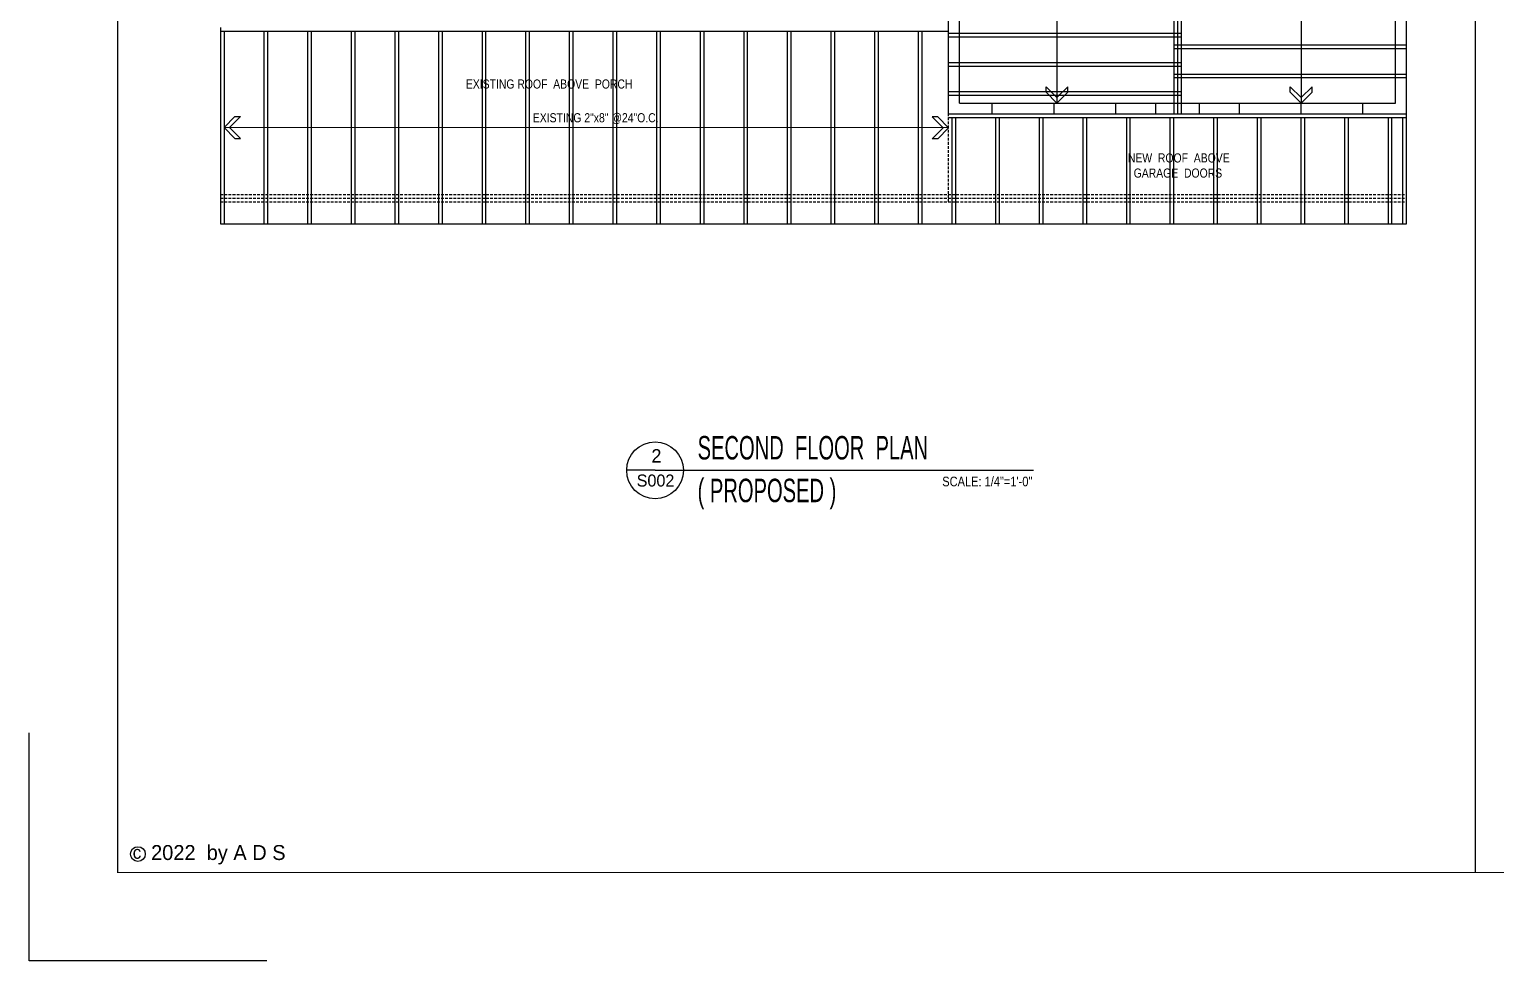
# Model space of a CAD drawing. Header units: inches. Extents: x -1842 to 12195, y -2228 to 2193.
# Drawn here: x 3804 to 4611, y -1028 to -515 of the extents above; entities that cross this region are included whole.
import ezdxf

# ---------------------------------------------------------------- set-up
doc = ezdxf.new("R2010")
doc.units = ezdxf.units.IN
doc.header["$LTSCALE"] = 6
doc.header["$MEASUREMENT"] = 0
doc.linetypes.add('HIDDEN', pattern=[0.375, 0.25, -0.125])
for name, color, linetype in [('ARWALL', 7, 'HIDDEN'), ('Title Block', 7, 'Continuous'), ('TXT', 4, 'Continuous')]:
    doc.layers.add(name, color=color, linetype=linetype)
doc.styles.add('ARCH', font='romans.shx', dxfattribs={"width": 0.75, "height": 8})
doc.styles.add('HS-DESIGN-PLAN', font='GOTHIC.TTF', dxfattribs={"height": 0.09375})
doc.styles.add('HS-DESIGN-TTLB', font='GOTHIC.TTF')
doc.styles.get("Standard").update_dxf_attribs({"font": 'ARIALN.TTF'})

msp = doc.modelspace()

# ---------------------------------------------------------------- hatches: boundary and pattern name
at = {"layer": 'Title Block'}
h = msp.add_hatch(dxfattribs=at)
h.set_pattern_fill('ANSI31', color=256)
h.paths.add_polyline_path([(4372.765059, -902.812676), (4372.765059, -887.5142182), (4366.530301, -887.5142182), (4366.530301, -902.812676)], flags=9)
h.paths.add_polyline_path([(4353.2969221, -928.448797), (4368.5953799, -928.448797), (4368.5953799, -922.214039), (4353.2969221, -922.214039)], flags=9)
h.paths.add_polyline_path([(4246.3880732, -902.812676), (4246.3880732, -887.5142182), (4240.1533152, -887.5142182), (4240.1533152, -902.812676)], flags=9)
h.paths.add_polyline_path([(4249.0259403, -928.448797), (4264.3243982, -928.448797), (4264.3243982, -922.214039), (4249.0259403, -922.214039)], flags=9)
h.paths.add_polyline_path([(4642.7772192, -535.0149709), (4700.2961836, -535.0149709), (4700.2961836, -520.8567421), (4642.7772192, -520.8567421)], flags=9)
h.paths.add_polyline_path([(4404.7607753, -587.3211949), (4463.9961698, -587.3211949), (4463.9961698, -573.1629661), (4404.7607753, -573.1629661)], flags=9)
h.paths.add_polyline_path([(3962.9256859, -455.5130367), (3983.9978807, -455.5130367), (3983.9978807, -444.1864537), (3962.9256859, -444.1864537)], flags=9)
h.paths.add_polyline_path([(4594.1730365, -399.8880549), (4604.9664728, -399.8880549), (4604.9664728, -393.3911243), (4594.1730365, -393.3911243)], flags=9)
h.paths.add_polyline_path([(3995.8959105, -515.1036783), (4020.937234, -515.1036783), (4020.937234, -500.9454494), (3995.8959105, -500.9454494)], flags=9)
h.paths.add_polyline_path([(3934.9225625, -432.5754427), (3945.7159988, -432.5754427), (3945.7159988, -426.0785121), (3934.9225625, -426.0785121)], flags=9)
h.paths.add_polyline_path([(4691.6856204, -399.8880549), (4702.4790567, -399.8880549), (4702.4790567, -393.3911243), (4691.6856204, -393.3911243)], flags=9)
h.paths.add_polyline_path([(4524.5349951, -432.1942085), (4535.3284314, -432.1942085), (4535.3284314, -425.697278), (4524.5349951, -425.697278)], flags=9)
h.paths.add_polyline_path([(4665.5127318, -669.7244894), (4676.3061681, -669.7244894), (4676.3061681, -663.2275588), (4665.5127318, -663.2275588)], flags=9)
h.paths.add_polyline_path([(4573.4681528, -637.4183357), (4584.2615891, -637.4183357), (4584.2615891, -630.9214052), (4573.4681528, -630.9214052)], flags=9)
h.paths.add_polyline_path([(4453.2213193, -804.7332719), (4485.1886702, -804.7332719), (4485.1886702, -790.575043), (4453.2213193, -790.575043)], flags=9)
h.paths.add_polyline_path([(4379.5185102, -764.0489218), (4379.5185102, -753.2554855), (4373.0215797, -753.2554855), (4373.0215797, -764.0489218)], flags=9)
h.paths.add_polyline_path([(4197.7827469, -524.1257525), (4214.1749721, -524.1257525), (4214.1749721, -516.3648384), (4197.7827469, -516.3648384)], flags=9)
h.paths.add_polyline_path([(4184.2731982, -487.1458928), (4221.8583784, -487.1458928), (4221.8583784, -472.987664), (4184.2731982, -472.987664)], flags=9)
h.paths.add_polyline_path([(4218.4723126, -606.7173574), (4230.6664043, -606.7173574), (4230.6664043, -598.5564281), (4218.4723126, -598.5564281)], flags=9)
h.paths.add_polyline_path([(4387.6211479, -701.2611854), (4413.9613915, -701.2611854), (4413.9613915, -687.1029565), (4387.6211479, -687.1029565)], flags=9)
h.paths.add_polyline_path([(4379.8107703, -676.1641048), (4379.8107703, -665.3706685), (4373.3138398, -665.3706685), (4373.3138398, -676.1641048)], flags=9)
h.paths.add_polyline_path([(4436.2693564, -692.0888565), (4443.6157065, -692.0888565), (4443.6157065, -683.4826065), (4436.2693564, -683.4826065)], flags=9)
h.paths.add_polyline_path([(4436.6043603, -720.0999036), (4442.8969912, -720.0999036), (4442.8969912, -711.4936536), (4436.6043603, -711.4936536)], flags=9)
h.paths.add_polyline_path([(4459.7318837, -687.5954971), (4492.2234416, -687.5954971), (4492.2234416, -676.2689141), (4459.7318837, -676.2689141)], flags=9)
h.paths.add_polyline_path([(4478.6345287, -638.4183357), (4489.427965, -638.4183357), (4489.427965, -631.9214052), (4478.6345287, -631.9214052)], flags=9)
h.paths.add_polyline_path([(4525.8531755, -636.7459171), (4536.6466118, -636.7459171), (4536.6466118, -630.2489866), (4525.8531755, -630.2489866)], flags=9)
h.paths.add_polyline_path([(4168.9173062, -687.5954971), (4196.9108894, -687.5954971), (4196.9108894, -676.2689141), (4168.9173062, -676.2689141)], flags=9)
h.paths.add_polyline_path([(4172.4275571, -622.6000105), (4183.2209934, -622.6000105), (4183.2209934, -616.10308), (4172.4275571, -616.10308)], flags=9)
h.paths.add_polyline_path([(4229.1311212, -807.4276035), (4229.1311212, -758.3024462), (4217.8045381, -758.3024462), (4217.8045381, -807.4276035)], flags=9)
h.paths.add_polyline_path([(4241.4658057, -800.8018646), (4241.4658057, -790.0084283), (4234.9688751, -790.0084283), (4234.9688751, -800.8018646)], flags=9)
h.paths.add_polyline_path([(4241.4658057, -775.2767425), (4241.4658057, -764.4833062), (4234.9688751, -764.4833062), (4234.9688751, -775.2767425)], flags=9)
h.paths.add_polyline_path([(4002.9225625, -432.5754427), (4013.7159988, -432.5754427), (4013.7159988, -426.0785121), (4002.9225625, -426.0785121)], flags=9)
h.paths.add_polyline_path([(3897.7597315, -526.5589163), (3946.1723383, -526.5589163), (3946.1723383, -500.9454494), (3897.7597315, -500.9454494)], flags=9)
h.paths.add_polyline_path([(4125.2089103, -636.7459171), (4136.0023466, -636.7459171), (4136.0023466, -630.2489866), (4125.2089103, -630.2489866)], flags=9)
h.paths.add_polyline_path([(4283.416569, -836.0842706), (4294.2100053, -836.0842706), (4294.2100053, -829.58734), (4283.416569, -829.58734)], flags=25)
h.paths.add_polyline_path([(4283.416569, -836.0842706), (4294.2100053, -836.0842706), (4294.2100053, -829.58734), (4283.416569, -829.58734)], flags=25)
h.paths.add_polyline_path([(4319.416569, -836.0842706), (4330.2100053, -836.0842706), (4330.2100053, -829.58734), (4319.416569, -829.58734)], flags=25)
h.paths.add_polyline_path([(4319.416569, -836.0842706), (4330.2100053, -836.0842706), (4330.2100053, -829.58734), (4319.416569, -829.58734)], flags=25)
h.paths.add_polyline_path([(4074.940017, -471.8175529), (4085.7334533, -471.8175529), (4085.7334533, -465.3206224), (4074.940017, -465.3206224)], flags=9)
h = msp.add_hatch(dxfattribs=at)
h.set_pattern_fill('ANSI31', color=256)
h.paths.add_polyline_path([(4387.6211479, -701.2611854), (4413.9613915, -701.2611854), (4413.9613915, -687.1029565), (4387.6211479, -687.1029565)], flags=9)
h.paths.add_polyline_path([(4379.8107703, -676.1641048), (4379.8107703, -665.3706685), (4373.3138398, -665.3706685), (4373.3138398, -676.1641048)], flags=9)
h.paths.add_polyline_path([(4436.2693564, -692.0888565), (4443.6157065, -692.0888565), (4443.6157065, -683.4826065), (4436.2693564, -683.4826065)], flags=9)
h.paths.add_polyline_path([(4436.6043603, -720.0999036), (4442.8969912, -720.0999036), (4442.8969912, -711.4936536), (4436.6043603, -711.4936536)], flags=9)
h.paths.add_polyline_path([(4459.7318837, -687.5954971), (4492.2234416, -687.5954971), (4492.2234416, -676.2689141), (4459.7318837, -676.2689141)], flags=9)
h.paths.add_polyline_path([(4525.8531755, -636.7459171), (4536.6466118, -636.7459171), (4536.6466118, -630.2489866), (4525.8531755, -630.2489866)], flags=9)
h.paths.add_polyline_path([(4531.3245138, -696.327144), (4531.3245138, -658.2390752), (4525.0589618, -658.2390752), (4525.0589618, -696.327144)], flags=9)
h = msp.add_hatch(dxfattribs=at)
h.set_pattern_fill('ANSI31', color=256)
h.paths.add_polyline_path([(4387.6211479, -701.2611854), (4413.9613915, -701.2611854), (4413.9613915, -687.1029565), (4387.6211479, -687.1029565)], flags=9)
h.paths.add_polyline_path([(4379.8107703, -676.1641048), (4379.8107703, -665.3706685), (4373.3138398, -665.3706685), (4373.3138398, -676.1641048)], flags=9)
h.paths.add_polyline_path([(4436.2693564, -692.0888565), (4443.6157065, -692.0888565), (4443.6157065, -683.4826065), (4436.2693564, -683.4826065)], flags=9)
h.paths.add_polyline_path([(4436.6043603, -720.0999036), (4442.8969912, -720.0999036), (4442.8969912, -711.4936536), (4436.6043603, -711.4936536)], flags=9)
h.paths.add_polyline_path([(4459.7318837, -687.5954971), (4492.2234416, -687.5954971), (4492.2234416, -676.2689141), (4459.7318837, -676.2689141)], flags=9)
h.paths.add_polyline_path([(4525.8531755, -636.7459171), (4536.6466118, -636.7459171), (4536.6466118, -630.2489866), (4525.8531755, -630.2489866)], flags=9)
h.paths.add_polyline_path([(4531.3245138, -696.327144), (4531.3245138, -658.2390752), (4525.0589618, -658.2390752), (4525.0589618, -696.327144)], flags=9)

# ---------------------------------------------------------------- linework, layer by layer
for p, q in [((4599.4908925, 147.0156656), (4599.4908925, -979.4335558)), ((4433.7317762, -189.8105158), (4433.7317762, -562.0105158)), ((4435.7317762, -189.8105158), (4435.7317762, -562.0105158)), ((4437.7317762, -189.8105158), (4437.7317762, -562.0105158)), ((4433.7317762, -524.0105158), (4561.7317762, -524.0105158)), ((4433.7317762, -526.0105158), (4561.7317762, -526.0105158)), ((4433.7317762, -540.0105158), (4561.7317762, -540.0105158)), ((4433.7317762, -542.0105158), (4561.7317762, -542.0105158)), ((4333.7317762, -556.0105158), (4537.7317762, -556.0105158)), ((4148.1740543, -758.1162746), (4132.5436658, -758.1162746)), ((4148.1740543, -758.1162746), (4132.5436658, -758.1162746)), ((4148.1740543, -758.1162746), (4356.3702208, -758.1162746)), ((4148.1740543, -758.1162746), (4356.3702208, -758.1162746))]:
    msp.add_line(p, q)
msp.add_lwpolyline([(3851.9612751, 147.0156656, 0.5, 0.5, 0), (5347.0205098, 147.0156656, 0, 0, 0), (5347.0205098, -979.4335558, 0.5, 0.5, 0), (3851.9612751, -979.4335558, 0.5, 0.5, 0)], format="xyseb")
at = {"const_width": 0.5}
msp.add_lwpolyline([(3852.3612751, -979.4335558), (3852.3612751, 147.0156656)], dxfattribs=at)
msp.add_lwpolyline([(3852.3612751, -979.4335558), (3852.3612751, 147.0156656)], dxfattribs=at)
msp.add_circle((4148.1740543, -758.1162746), 15.6303885)
msp.add_circle((4148.1740543, -758.1162746), 15.6303885)
at = {"layer": 'ARWALL', "color": 7}
for p, q in [((4309.7317762, -610.4105158), (4309.7317762, -562.0105158)), ((3908.9317762, -606.4105158), (4561.7317762, -606.4105158)), ((3908.9317762, -608.4105158), (4561.7317762, -608.4105158)), ((3908.9317762, -610.4105158), (4309.7317762, -610.4105158)), ((3908.9317762, -610.4105158), (4561.7317762, -610.4105158))]:
    msp.add_line(p, q, dxfattribs=at)
at = {"layer": 'Title Block'}
for p, q in [((3852.3612751, 147.0156656), (3852.3612751, -979.4335558)), ((4561.7317762, -562.0105158), (4561.7317762, -189.8105158)), ((4561.7317762, -562.0105158), (4561.7317762, -189.8105158)), ((4315.7317762, -556.0105158), (4315.7317762, -195.8105158)), ((4555.7317762, -556.0105158), (4555.7317762, -195.8105158)), ((4555.7317762, -556.0105158), (4555.7317762, -195.8105158)), ((4555.7317762, -556.0105158), (4555.7317762, -496.4105158)), ((4309.7317762, -562.0105158), (4309.7317762, -508.4105158)), ((3908.9317762, -514.4105158), (3908.9317762, -622.4105158)), ((3908.9317762, -516.4105158), (4309.7317762, -516.4105158)), ((3910.9317762, -516.4105158), (3910.9317762, -622.4105158)), ((3932.9317762, -516.4105158), (3932.9317762, -622.4105158)), ((3934.9317762, -516.4105158), (3934.9317762, -622.4105158)), ((3956.9317762, -516.4105158), (3956.9317762, -622.4105158)), ((3958.9317762, -516.4105158), (3958.9317762, -622.4105158)), ((3980.9317762, -516.4105158), (3980.9317762, -622.4105158)), ((3982.9317762, -516.4105158), (3982.9317762, -622.4105158)), ((4004.9317762, -516.4105158), (4004.9317762, -622.4105158)), ((4006.9317762, -516.4105158), (4006.9317762, -622.4105158)), ((4028.9317762, -516.4105158), (4028.9317762, -622.4105158)), ((4030.9317762, -516.4105158), (4030.9317762, -622.4105158)), ((4052.9317762, -516.4105158), (4052.9317762, -622.4105158)), ((4054.9317762, -516.4105158), (4054.9317762, -622.4105158)), ((4076.9317762, -516.4105158), (4076.9317762, -622.4105158)), ((4078.9317762, -516.4105158), (4078.9317762, -622.4105158)), ((4100.9317762, -516.4105158), (4100.9317762, -622.4105158)), ((4102.9317762, -516.4105158), (4102.9317762, -622.4105158)), ((4124.9317762, -516.4105158), (4124.9317762, -622.4105158)), ((4126.9317762, -516.4105158), (4126.9317762, -622.4105158)), ((4148.9317762, -516.4105158), (4148.9317762, -622.4105158)), ((4150.9317762, -516.4105158), (4150.9317762, -622.4105158)), ((4172.9317762, -516.4105158), (4172.9317762, -622.4105158)), ((4174.9317762, -516.4105158), (4174.9317762, -622.4105158)), ((4196.9317762, -516.4105158), (4196.9317762, -622.4105158)), ((4198.9317762, -516.4105158), (4198.9317762, -622.4105158)), ((4220.9317762, -516.4105158), (4220.9317762, -622.4105158)), ((4222.9317762, -516.4105158), (4222.9317762, -622.4105158)), ((4244.9317762, -516.4105158), (4244.9317762, -622.4105158)), ((4246.9317762, -516.4105158), (4246.9317762, -622.4105158)), ((4268.9317762, -516.4105158), (4268.9317762, -622.4105158)), ((4270.9317762, -516.4105158), (4270.9317762, -622.4105158)), ((4292.9317762, -516.4105158), (4292.9317762, -622.4105158)), ((4294.9317762, -516.4105158), (4294.9317762, -622.4105158)), ((4309.7317762, -562.0105158), (4309.7317762, -514.4105158)), ((4315.7317762, -556.0105158), (4315.7317762, -514.4105158)), ((4309.7317762, -517.6105158), (4437.7317762, -517.6105158)), ((4309.7317762, -519.6105158), (4437.7317762, -519.6105158)), ((4309.7317762, -533.6105158), (4437.7317762, -533.6105158)), ((4309.7317762, -535.6105158), (4437.7317762, -535.6105158)), ((4309.7317762, -549.6105158), (4437.7317762, -549.6105158)), ((4309.7317762, -551.6105158), (4437.7317762, -551.6105158)), ((4315.7317762, -556.0105158), (4555.7317762, -556.0105158)), ((4315.7317762, -556.0105158), (4333.7317762, -556.0105158)), ((4333.7317762, -562.0105158), (4333.7317762, -556.0105158)), ((4367.7317762, -562.0105158), (4367.7317762, -556.0105158)), ((4401.7317762, -562.0105158), (4401.7317762, -556.0105158)), ((4423.7317762, -556.0105158), (4447.7317762, -556.0105158)), ((4423.7317762, -562.0105158), (4423.7317762, -556.0105158)), ((4447.7317762, -562.0105158), (4447.7317762, -556.0105158)), ((4469.7317762, -562.0105158), (4469.7317762, -556.0105158)), ((4503.7317762, -562.0105158), (4503.7317762, -556.0105158)), ((4537.7317762, -556.0105158), (4555.7317762, -556.0105158)), ((4537.7317762, -562.0105158), (4537.7317762, -556.0105158)), ((4309.7317762, -562.0105158), (4561.7317762, -562.0105158)), ((4309.7317762, -562.0105158), (4561.7317762, -562.0105158)), ((4309.7317762, -562.0105158), (4333.7317762, -562.0105158)), ((4309.7317762, -564.0105158), (4561.7317762, -564.0105158)), ((4311.7317762, -622.4105158), (4311.7317762, -564.0105158)), ((4313.7317762, -622.4105158), (4313.7317762, -564.0105158)), ((4335.7317762, -622.4105158), (4335.7317762, -564.0105158)), ((4337.7317762, -622.4105158), (4337.7317762, -564.0105158)), ((4359.7317762, -622.4105158), (4359.7317762, -564.0105158)), ((4361.7317762, -622.4105158), (4361.7317762, -564.0105158)), ((4383.7317762, -622.4105158), (4383.7317762, -564.0105158)), ((4385.7317762, -622.4105158), (4385.7317762, -564.0105158)), ((4407.7317762, -622.4105158), (4407.7317762, -564.0105158)), ((4409.7317762, -622.4105158), (4409.7317762, -564.0105158)), ((4423.7317762, -562.0105158), (4447.7317762, -562.0105158)), ((4431.7317762, -622.4105158), (4431.7317762, -564.0105158)), ((4433.7317762, -622.4105158), (4433.7317762, -564.0105158)), ((4455.7317762, -622.4105158), (4455.7317762, -564.0105158)), ((4457.7317762, -622.4105158), (4457.7317762, -564.0105158)), ((4479.7317762, -622.4105158), (4479.7317762, -564.0105158)), ((4481.7317762, -622.4105158), (4481.7317762, -564.0105158)), ((4503.7317762, -622.4105158), (4503.7317762, -564.0105158)), ((4505.7317762, -622.4105158), (4505.7317762, -564.0105158)), ((4527.7317762, -622.4105158), (4527.7317762, -564.0105158)), ((4529.7317762, -622.4105158), (4529.7317762, -564.0105158)), ((4537.7317762, -562.0105158), (4561.7317762, -562.0105158)), ((4551.7317762, -622.4105158), (4551.7317762, -564.0105158)), ((4553.7317762, -622.4105158), (4553.7317762, -564.0105158)), ((4559.7317762, -622.4105158), (4559.7317762, -564.0105158)), ((4561.7317762, -622.4105158), (4561.7317762, -562.0105158)), ((4561.7317762, -622.4105158), (4561.7317762, -564.0105158)), ((3908.9317762, -622.4105158), (4561.7317762, -622.4105158)), ((3803.7843151, -1028.0105158), (3803.7843151, -902.5200358)), ((3803.7843151, -1028.0105158), (3803.7843151, -902.5200358)), ((3803.7843151, -1028.0105158), (3803.7843151, -902.5200358)), ((3803.7843151, -1028.0105158), (3803.7843151, -902.5200358)), ((3803.7843151, -1028.0105158), (3803.7843151, -902.5200358)), ((3803.7843151, -1028.0105158), (3803.7843151, -902.5200358)), ((3803.7843151, -1028.0105158), (3803.7843151, -902.5200358)), ((3803.7843151, -1028.0105158), (3803.7843151, -902.5200358)), ((3934.5879001, -1028.0105158), (3803.7843151, -1028.0105158)), ((3934.5879001, -1028.0105158), (3803.7843151, -1028.0105158)), ((3934.5879001, -1028.0105158), (3803.7843151, -1028.0105158)), ((3934.5879001, -1028.0105158), (3803.7843151, -1028.0105158)), ((3934.5879001, -1028.0105158), (3803.7843151, -1028.0105158)), ((3934.5879001, -1028.0105158), (3803.7843151, -1028.0105158)), ((3934.5879001, -1028.0105158), (3803.7843151, -1028.0105158)), ((3934.5879001, -1028.0105158), (3803.7843151, -1028.0105158)), ((3934.5879001, -1028.0105158), (3803.7843151, -1028.0105158)), ((3934.5879001, -1028.0105158), (3803.7843151, -1028.0105158)), ((3934.5879001, -1028.0105158), (3803.7843151, -1028.0105158)), ((3934.5879001, -1028.0105158), (3803.7843151, -1028.0105158))]:
    msp.add_line(p, q, dxfattribs=at)
msp.add_circle((3863.5349539, -969.3406028), 4.0733674, dxfattribs=at)
at = {"layer": 'TXT'}
for p, q in [((4369.3317762, -195.4105158), (4369.3317762, -556.0105158)), ((4503.7317762, -195.4105158), (4503.7317762, -556.0105158)), ((4363.3317762, -550.0105158), (4363.3317762, -547.0105158)), ((4375.3317762, -550.0105158), (4375.3317762, -547.0105158)), ((4497.7317762, -550.0105158), (4497.7317762, -547.0105158)), ((4509.7317762, -550.0105158), (4509.7317762, -547.0105158)), ((3916.9317762, -563.4105158), (3919.9317762, -563.4105158)), ((4303.7317762, -563.6105158), (4300.7317762, -563.6105158)), ((4309.7317762, -569.6105158), (3910.9317762, -569.4105158)), ((3916.9317762, -575.4105158), (3919.9317762, -575.4105158)), ((4303.7317762, -575.6105158), (4300.7317762, -575.6105158))]:
    msp.add_line(p, q, dxfattribs=at)
for points in [[(4375.3317762, -547.0105158), (4369.3317762, -553.0105158), (4363.3317762, -547.0105158)], [(4509.7317762, -547.0105158), (4503.7317762, -553.0105158), (4497.7317762, -547.0105158)], [(4375.3317762, -550.0105158), (4369.3317762, -556.0105158), (4363.3317762, -550.0105158)], [(4509.7317762, -550.0105158), (4503.7317762, -556.0105158), (4497.7317762, -550.0105158)], [(3916.9317762, -575.4105158), (3910.9317762, -569.4105158), (3916.9317762, -563.4105158)], [(3919.9317762, -575.4105158), (3913.9317762, -569.4105158), (3919.9317762, -563.4105158)], [(4300.7317762, -575.6105158), (4306.7317762, -569.6105158), (4300.7317762, -563.6105158)], [(4303.7317762, -575.6105158), (4309.7317762, -569.6105158), (4303.7317762, -563.6105158)]]:
    msp.add_lwpolyline(points, dxfattribs=at)

# ---------------------------------------------------------------- texts
at = {"char_height": 5, "width": 110.476910075, "attachment_point": 1}
for s, insert in [('\\A1;EXISTING ROOF  ABOVE  PORCH', (4044.0539093, -543.0105158)), ('\\A1;NEW  ROOF  ABOVE  \\P  GARAGE  DOORS', (4408.386498, -583.6868083))]:
    msp.add_mtext(s, dxfattribs=dict(at, insert=insert))
at = {"attachment_point": 1}
for s, insert, char_height, width, style in [('{\\fArial Narrow|b0|i0|c0|p34;SECOND  FLOOR  PLAN}', (4171.5724632, -739.2526452), 12.9024, 259.624719313, 'ARCH'), ('S002', (4138.0515173, -760.4293293), 6.636168, 136.759967371, 'HS-DESIGN-TTLB'), ('{\\fArial Narrow|b0|i0|c0|p34;( PROPOSED )}', (4171.5724632, -762.7526452), 12.9024, 259.624719313, 'ARCH')]:
    msp.add_mtext(s, dxfattribs=dict(at, insert=insert, char_height=char_height, width=width, style=style))
at = {"layer": 'Title Block', "attachment_point": 1, "style": 'HS-DESIGN-TTLB'}
for s, insert, char_height, width in [('2', (4146.1746521, -746.4758326), 7.37352, 151.955519302), ('{\\fArial Narrow|b0|i0|c0|p34;SCALE: 1/4"=1\'-0"}', (4306.2261509, -761.6118243), 5.3089344, 109.407973897), ('2022  by A D S', (3870.7976924, -964.3762516), 8.229375, 286.020616253)]:
    msp.add_mtext(s, dxfattribs=dict(at, insert=insert, char_height=char_height, width=width))
at = {"layer": 'Title Block', "insert": (3860.6850489, -964.8780407), "char_height": 7.05375, "attachment_point": 1, "style": 'HS-DESIGN-PLAN'}
msp.add_mtext_dynamic_manual_height_columns('c', width=0.213936353, gutter_width=0.46875, heights=[0], dxfattribs=at)
at = {"layer": 'TXT', "insert": (4080.8994041, -561.5763953), "char_height": 5, "width": 110.476910075, "attachment_point": 1}
msp.add_mtext('\\A1;EXISTING 2"x8" @24"O.C.', dxfattribs=at)

doc.saveas('drawing.dxf')
